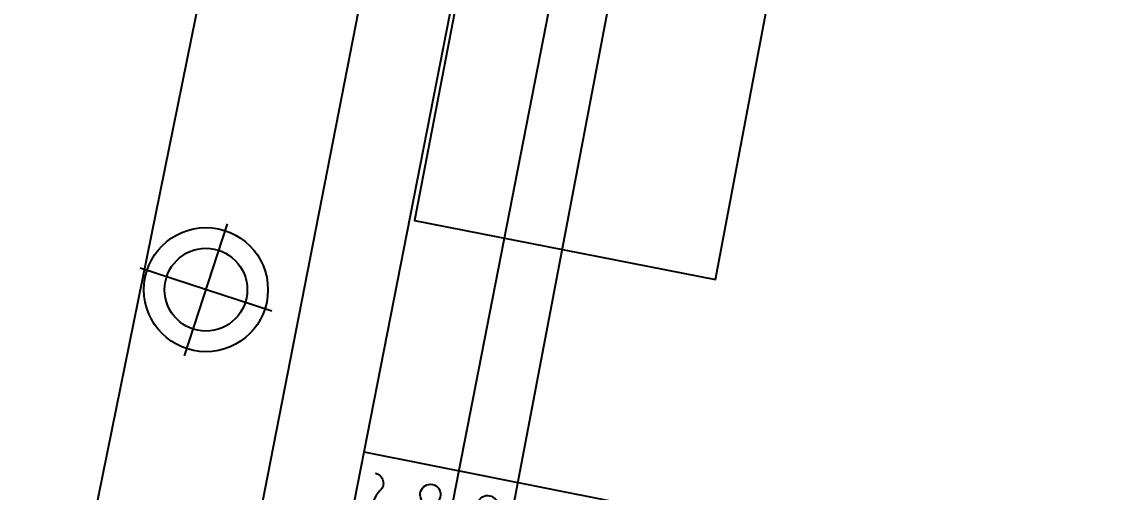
# Model space of a CAD drawing. Extents: x -678889171 to 586587, y -792238163 to 335485.
# Drawn here: x 56635 to 58093, y 23541 to 24166 of the extents above; entities that cross this region are included whole.
import ezdxf
from ezdxf import colors
from ezdxf.entities.mleader import LeaderData, LeaderLine
from ezdxf.math import Vec2, Vec3

# ---------------------------------------------------------------- set-up
doc = ezdxf.new("R2010")
doc.units = 0
doc.header["$MEASUREMENT"] = 0
doc.set_wipeout_variables(frame=1)
doc.layers.get('0').update_dxf_attribs({"color": 8})
for name, color, linetype in [('1', 8, 'Continuous'), ('9TH-FURN$0$A-SITE-PATT', 252, 'Continuous'), ('E-TEXT', 3, 'Continuous'), ('XR-A-9TH-FLOOR$0$A-ANNO-SYMB', 252, 'Continuous'), ('XR-A-TYP.furn$0$2ND-FURN$0$XR-A-TYP-2-3-5-6-7-9$0$I-EQPM', 252, 'Continuous'), ('XR-A-TYP.furn$0$2ND-FURN$0$XR-A-TYP-2-3-5-6-7-9$0$I-FURN-CHAR', 252, 'Continuous'), ('XR-A-TYP.furn$0$2ND-FURN$0$XR-A-TYP-2-3-5-6-7-9$0$I-WIPEOUT', 252, 'Continuous'), ('XR-A-TYP.furn$0$2ND-FURN$0$XR-A-TYP-2-3-5-6-7-9$0$XREF_1BR$0$I-FURN', 252, 'Continuous'), ('XR-A-TYP.furn$0$A-SITE-PATT', 252, 'Continuous'), ('XR-A-TYP.furn$0$XR-A-TYP-2-3-5-6-7-9$0$I-CLNG', 252, 'Continuous'), ('XR-A-TYP.furn$0$XR-A-TYP-2-3-5-6-7-9$0$I-FURN', 252, 'Continuous'), ('XR-Typ21$0$A-WALL', 252, 'Continuous')]:
    doc.layers.add(name, color=color, linetype=linetype)
doc.styles.get("Standard").update_dxf_attribs({"font": 'arial.ttf'})

# ---------------------------------------------------------------- blocks, each defined once
blk = doc.blocks.new('XR-Typ21')
at = {"layer": 'XR-Typ21$0$A-WALL'}
for p, q in [((59736.89481876307, 9905.350987133052), (60412.59049366933, 13359.11237800161)), ((59854.65334958294, 9882.265698700263), (60530.35787086523, 13336.07230707294))]:
    blk.add_line(p, q, dxfattribs=at)
blk = doc.blocks.new('XR-A-TYP.furn$0$XR-A-TYP-2-3-5-6-7-9$0$XREF_1BR$0$05BDRAPE')
for points in [[(-499.9999999464611, -0.007317029360705177, 0.6084162951123453), (-485.6876040540799, 27.64812586541491, -0.6084162951122525), (-450.0052802005411, 96.59608375602733, -0.6084162951122473), (-414.3151123277518, 27.65218589760429, 1.932002826394105), (-385.68717424987, 27.65381441154647, -0.6084162951122525), (-350.0048504171813, 96.60177230215885, -0.6084162951122473), (-314.3146825443803, 27.65787446456263, 1.932002826394105), (-285.6867444664986, 27.65950297851647, -0.6084162951122525), (-250.0044206129714, 96.60746084827879, -0.6084162951122473), (-214.3142527610088, 27.66356301069419, 1.932002826394115), (-185.6863146831388, 27.66519152463637, -0.6084162951122473), (-149.9961468311762, 96.60908936222097, -0.6084162951122525), (-114.3138229776491, 27.66113149245865, 1.932002826394105), (-85.68588489976736, 27.65950297850481, -0.6084162951122473), (-49.9957170269663, 96.60340081610103, -0.6084162951122525), (-14.31339319427769, 27.65544292548866, 0.6084357809803709), (0, 0, -0.6084162951122473)], [(0, 0, 0.6084162951123453), (14.31239589238126, 27.65544289477562, -0.6084162951122525), (49.99471974592002, 96.60340078538803, -0.6084162951122473), (85.68488761870938, 27.659502926965, 1.932002826394105), (114.3128256965911, 27.66113144090718, -0.6084162951122525), (149.9951495292798, 96.60908933151956, -0.6084162951122473), (185.6853174020808, 27.66519149392333, 1.932002826394105), (214.3132554799625, 27.66682000787718, -0.6084162951122525), (249.9955793334897, 96.6147778776395, -0.6084162951122473), (285.6857471854523, 27.6708800400549, 1.932002826394115), (314.3136852633223, 27.67250855399708, -0.6084162951122473), (350.0038531152849, 96.61640639158168, -0.6084162951122525), (385.686176968812, 27.66844852181936, 1.932002826394105), (414.3141150466938, 27.66682000786552, -0.6084162951122473), (450.0042829194948, 96.61071784546174, -0.6084162951122525), (485.6866067521834, 27.66275995484936, 0.6084357809803709), (499.9999999464611, 0.007317029360705177, -0.6084162951122473)]]:
    blk.add_lwpolyline(points, format="xyb")
blk = doc.blocks.new('XR-A-TYP.furn$0$XR-A-TYP-2-3-5-6-7-9$0$XREF_1BR$0$GUEST T1')
blk.add_line((-974.1497980180211, -13.60383929059026), (-1214.386710619445, -13.60383929059026))
for centre, start, end in [((-1258.020802481602, 72.13247426581802), 296.9730728878956, 333.1822537220144), ((-1258.020802481602, -99.34015284711495), 26.81774627798563, 63.02692711210436)]:
    blk.add_arc(centre, 96.20108853275326, start, end)
at = {"xscale": -0.9651072330830278, "yscale": 0.9651072330830278, "zscale": 0.9651072330830278}
blk.add_blockref('XR-A-TYP.furn$0$XR-A-TYP-2-3-5-6-7-9$0$XREF_1BR$0$05BDRAPE', (-482.5536164898367, -46.60651370798587), dxfattribs=at)
blk = doc.blocks.new('XR-A-TYP.furn$0$XR-A-TYP-2-3-5-6-7-9$0$XREF_1BR$0$GS-1')
at = {"xscale": -0.8044866682359963, "yscale": 0.8044866682359963, "zscale": 0.8044866682359963, "rotation": 90}
for p in [(-31.14893258635093, 38.24495238425858), (53.25563512649605, 38.24495238425858)]:
    blk.add_blockref('XR-A-TYP.furn$0$XR-A-TYP-2-3-5-6-7-9$0$XREF_1BR$0$GUEST T1', p, dxfattribs=at)
blk = doc.blocks.new('XR-A-TYP.furn$0$2ND-FURN$0$XR-A-TYP-2-3-5-6-7-9$0$XREF_1BR$0$XREF-1BA$0$RRR')
blk.add_wipeout([(11151.189034833398, 12044.035640017675), (11163.944834924308, 12059.504924246057), (11319.383396132967, 12211.964622345358), (11372.43545834383, 12268.810807777718), (11415.934109903345, 12313.23307990256), (11463.397748931973, 12345.536520519088), (11528.718526788381, 12374.385207471674), (11582.32488251684, 12387.354943410124), (11656.748712281165, 12391.411478264385), (11711.901384497582, 12384.249649719477), (11759.910756101379, 12370.552427818062), (11836.283900835446, 12332.386990355177), (11880.160997267854, 12297.148970675298), (11911.85316454246, 12263.67226530669), (11936.381170220091, 12230.365406187728), (11954.469519608638, 12199.184908912952), (11973.023901656732, 12156.394515462962), (11986.028935452674, 12110.50898740654), (11993.162213309213, 12057.304508542818), (11993.29442384997, 12018.870226824152), (11983.890728914805, 11953.78052642369), (11958.36425666277, 11882.36126774426), (11940.35561482951, 11849.625849966502), (11920.428604110108, 11820.806211932471), (11887.457222965182, 11783.549647680486), (11858.335183939775, 11760.074155178538), (11603.773376603322, 11553.815725471386), (11596.899823694606, 11551.07893897604), (11587.062384360324, 11557.05093879875), (11552.608388949757, 11595.189991314195), (11548.308182630091, 11592.903537100583), (11541.678879025701, 11593.547302665644), (11534.678972220654, 11600.119453025936), (11189.903164974283, 11981.77105719926), (11187.323628218364, 11988.47454325081), (11188.040192319193, 11992.191775810916), (11189.376648795202, 11994.544594160636), (11190.620142160002, 11995.895006489027)]).dxf.layer = 'XR-A-TYP.furn$0$2ND-FURN$0$XR-A-TYP-2-3-5-6-7-9$0$I-WIPEOUT'
for p, q in [((11153.74917066609, 12036.70954488459), (11190.62014216685, 11995.8950064949)), ((11364.1938023142, 11788.83901285303), (11189.9031649743, 11981.77105719927)), ((11189.9031649743, 11981.77105719927), (11364.1938023142, 11788.83901285303)), ((11538.48443965414, 11595.90696850674), (11364.1938023142, 11788.83901285303)), ((11364.1938023142, 11788.83901285303), (11538.48443965414, 11595.90696850674)), ((11552.60838894976, 11595.18999131419), (11589.47936045052, 11554.3754529245))]:
    blk.add_line(p, q)
for centre, radius, start, end in [((11638.75094234545, 12036.86799675987), 355.000000000004, 42.09397601750414, 132.0939760175041), ((11638.75094234545, 12036.86799675987), 279.9999999999869, 42.09397601750414, 105.4883247163395), ((8901.202798015345, 14521.92564402561), 3344.176629126302, 312.3640654130264, 318.3691843601607), ((11565.60059625468, 12206.51582222498), 100.1970634018671, 45.14004842641235, 166.2879080969246), ((11681.25178621408, 12174.11036543838), 112.7836623802793, 47.14775460036248, 113.5012061074702), ((11638.75094234545, 12036.86799675987), 279.9999999999869, 121.162063139923, 132.0939760175041), ((11638.75094234545, 12036.86799675987), 355.000000000004, 312.0939760175041, 42.09397601750414), ((11662.41884413719, 12218.9335830029), 102.7662740291916, 298.7881460780294, 21.61728602119145), ((9019.936597370119, 14529.27500134394), 3336.147666089237, 310.5910582296187, 316.7791743477787), ((11459.736370177, 12212.84903028239), 19.39123029566452, 63.926628575791, 170.3764341503446), ((11623.48590803975, 12279.63645984736), 193.5942154744537, 199.1620949031359, 296.4335132347396), ((11638.75094234545, 12036.86799675987), 279.9999999999905, 312.0939760175041, 42.09397601750414), ((11571.59292443008, 11984.12973769915), 280.0000000000043, 42.09397601750414, 47.40461557547349), ((11571.59292443016, 11984.12973769906), 279.9999999999869, 312.0939760175041, 42.09397601750414), ((11707.02152272585, 12117.94920916716), 11.96296197939477, 282.7716142003282, 65.8901501884113), ((11161.16963391018, 12043.41303093613), 9.999999999992644, 130.7668319559783, 222.0939760175041), ((11197.32362821838, 11988.47454325081), 10.00000000001577, 132.0939760175041, 222.0939760175041), ((11197.32362821838, 11988.47454325081), 10.00000000001932, 132.0939760175041, 222.0939760175041), ((13853.15004051812, 9179.12100236711), 3336.147666089237, 127.4087776872228, 133.5968938054384), ((13833.81482605251, 9061.741797889563), 3344.176629126302, 125.8187676748375, 131.8238866219699), ((11545.90490289822, 11602.61045455828), 10.00000000000511, 222.0939760175041, 312.0939760175041), ((11545.90490289822, 11602.61045455828), 9.999999999998009, 222.0939760175041, 312.0939760175041), ((11596.89982369461, 11561.07893897604), 9.999999999998009, 222.0939760175041, 313.421120078972)]:
    blk.add_arc(centre, radius, start, end)
blk = doc.blocks.new('XR-A-TYP.furn$0$2ND-FURN$0$XR-A-TYP-2-3-5-6-7-9$0$XREF_1BR$0$wer')
for radius in [225.0000000000001, 150.0000000000013]:
    blk.add_circle((4479.183287873024, 10803.44510900417), radius)
at = {"layer": 'XR-A-TYP.furn$0$2ND-FURN$0$XR-A-TYP-2-3-5-6-7-9$0$XREF_1BR$0$I-FURN'}
for p, q in [((4479.183287873115, 10551.92683941854), (4479.183287872936, 11054.96337858981)), ((4730.701557458658, 10803.44510900444), (4227.665018287389, 10803.44510900426))]:
    blk.add_line(p, q, dxfattribs=at)
blk = doc.blocks.new('XR-A-TYP.furn$0$XR-A-TYP-2-3-5-6-7-9')
at = {"layer": 'XR-A-TYP.furn$0$XR-A-TYP-2-3-5-6-7-9$0$I-CLNG'}
blk.add_lwpolyline([(63591.03960192553, 9336.346165092138), (59891.68655971728, 10071.55782545493)], dxfattribs=at)
at = {"layer": 'XR-A-TYP.furn$0$XR-A-TYP-2-3-5-6-7-9$0$I-FURN', "extrusion": (5.373425533213138e-09, 2.820603299485282e-08, 0.9999999999999996), "elevation": 0.000684181166723653}
blk.add_lwpolyline([(60808.32768689338, 12673.62515539348), (60415.19576056784, 12747.43090383841), (59958.88424879465, 10379.86399991642), (60359.53793289531, 10301.11595299171), (60808.32768689338, 12673.62515539348)], dxfattribs=at)
at = {"layer": 'XR-A-TYP.furn$0$2ND-FURN$0$XR-A-TYP-2-3-5-6-7-9$0$I-FURN-CHAR', "xscale": -1, "rotation": 171.5276753973199}
blk.add_blockref('XR-A-TYP.furn$0$2ND-FURN$0$XR-A-TYP-2-3-5-6-7-9$0$XREF_1BR$0$XREF-1BA$0$RRR', (49458.45924299581, 23273.92829680139), dxfattribs=at)
at = {"layer": 'XR-A-TYP.furn$0$XR-A-TYP-2-3-5-6-7-9$0$I-CLNG', "extrusion": (-9.075996652404587e-09, -4.683237356551862e-08, -0.9999999999999989), "zscale": -1, "rotation": 101.0955453204331}
blk.add_blockref('XR-A-TYP.furn$0$XR-A-TYP-2-3-5-6-7-9$0$XREF_1BR$0$GS-1', (-59851.31350729943, 9961.921633248543, -0.001010024254426311), dxfattribs=at)
at = {"layer": 'XR-A-TYP.furn$0$2ND-FURN$0$XR-A-TYP-2-3-5-6-7-9$0$I-EQPM', "xscale": 0.3671517824412137, "yscale": 0.3671517824412137, "zscale": 0.3671517824412137, "rotation": 341.9690685447389}
blk.add_blockref('XR-A-TYP.furn$0$2ND-FURN$0$XR-A-TYP-2-3-5-6-7-9$0$XREF_1BR$0$wer', (56889.47563291214, 7025.112880255707), dxfattribs=at)
blk = doc.blocks.new('XR-A-TYP.furn')
at = {"layer": 'XR-A-TYP.furn$0$A-SITE-PATT'}
blk.add_blockref('XR-A-TYP.furn$0$XR-A-TYP-2-3-5-6-7-9', (0, 0), dxfattribs=at)

msp = doc.modelspace()

# ---------------------------------------------------------------- block references
at = {"layer": 'XR-A-9TH-FLOOR$0$A-ANNO-SYMB'}
msp.add_blockref('XR-Typ21', (-2800.434649049275, 13522.11598560929), dxfattribs=at)

# ---------------------------------------------------------------- next in the draw order: block references
at = {"layer": '9TH-FURN$0$A-SITE-PATT'}
msp.add_blockref('XR-A-TYP.furn', (-2800.434649049275, 13522.11598560929), dxfattribs=at)

# ---------------------------------------------------------------- next in the draw order: linework, layer by layer
at = {"color": 240, "true_color": 0xed1f24}
msp.add_line((57277.58516833707, 23456.68464561265, -2.355118231571493e-06), (58003.57535506351, 27265.0790318655, -1.195331558127433e-06), dxfattribs=at)
at = {"layer": '1', "color": 4}
for p, q in [((57464.89692157731, 24834.96575397714), (57205.74758783638, 23510.34581547021)), ((56913.03597083999, 24399.13567655271, 2.553638606023201e-05), (56635.47787782151, 23035.50939189982, 9.574361527410914e-07))]:
    msp.add_line(p, q, dxfattribs=at)

# ---------------------------------------------------------------- next in the draw order: leaders
at = {"layer": 'E-TEXT', "color": 30}
ml = msp.add_multileader_mtext('Standard', dxfattribs=at)
ml.set_content('\\C30;CT10/DP-T-8 {\\A1;3(1x3)mm\\H0.7x;\\S2^ ;\\H1.42857x; \\P∅ 25 mm PVC CONDUIT}', color=3)
ml.set_leader_properties(color=30)
ml.build(insert=Vec2(0, 0))
ml.multileader.update_dxf_attribs({"text_right_attachment_type": 6, "dogleg_length": 0.2763936738358556, "arrow_head_size": 153.5520410199195, "scale": 2})
ctx = ml.context
ctx.base_point, ctx.scale, ctx.char_height, ctx.arrow_head_size, ctx.landing_gap_size, ctx.plane_origin, ctx.plane_x_axis, ctx.plane_y_axis = Vec3(54261.45101636893, 23746.544218637, -7.890674334379393e-06), 2, 153.5520410199195, 153.5520410199195, 3.071040820398391, Vec3(53254.44550685186, 33643.06509354833, 2.83454598590388e-05), Vec3(0.9837534464715342, -0.1795248076322006, 3.477911888746864e-09), Vec3(0.1795248076322006, 0.9837534464715342, 4.7996689140011e-09)
ctx.right_attachment = 6
notes = []
notes.append((ctx, [(1, (1, 1, 0), (56616.64810692178, 23210.62455991724), (-0.9837534464715341, 0.1795248076322005, -3.477911888746862e-09), 0.5527873476717117, [(1, [(56821.65906224787, 22867.04459358524, -5.287214518078076e-07)], 0, [])])]))
ctx.mtext.insert, ctx.mtext.text_direction, ctx.mtext.rotation, ctx.mtext.width, ctx.mtext.defined_height, ctx.mtext.flow_direction, ctx.mtext.extrusion = Vec3(54278.81007581852, 23824.56125664628, -7.496663590683725e-06), Vec3(0.9837534464715342, -0.1795248076322006, 3.477911888746863e-09), 6.102681917348368, 2517.586958115766, 582.9320752441895, 5, Vec3(-4.283067445563336e-09, -4.097319373281774e-09, 1)
for ctx, leaders in notes:
    for number, flags, end, landing, length, lines in leaders:
        leader = LeaderData()
        leader.index, (leader.has_last_leader_line, leader.has_dogleg_vector, leader.attachment_direction) = number, flags
        leader.last_leader_point, leader.dogleg_vector, leader.dogleg_length = Vec3(end), Vec3(landing), length
        for number, points, colour, breaks in lines:
            line = LeaderLine()
            line.index, line.vertices, line.color, line.breaks = number, Vec3.list(points), colors.encode_raw_color(colour), breaks
            leader.lines.append(line)
        ctx.leaders.append(leader)

doc.saveas('drawing.dxf')
